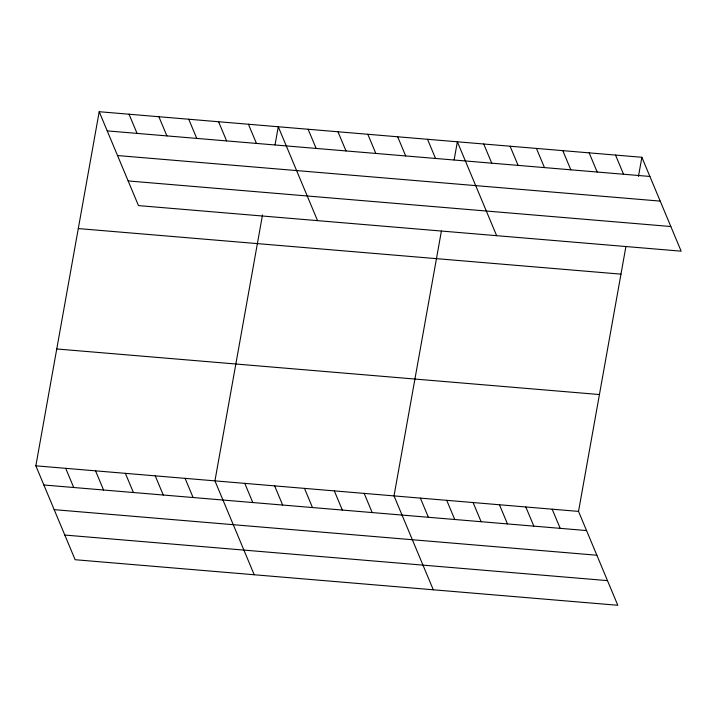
<?xml version="1.0" encoding="UTF-8"?>
<svg xmlns="http://www.w3.org/2000/svg" width="717" height="717" viewBox="0 0 717 717"><rect width="100%" height="100%" fill="white"/><g stroke="black" fill="none" stroke-linecap="round" stroke-linejoin="round"><path stroke-width="1.08" d="M625.914 246.523L578.529 511.4L617.803 605.282L75.124 559.717L35.85 465.826L99.197 111.718L641.876 157.283L681.15 251.174L138.471 205.6L99.197 111.718M262.512 214.93L214.939 480.865L254.212 574.747M275.05 144.816L278.277 126.757L317.55 220.639M441.403 231.026L394.018 495.904L433.292 589.786M454.139 159.855L457.365 141.796L496.639 235.678M638.453 176.409L641.876 157.283M107.218 130.888L649.898 176.454M117.525 155.544L660.205 201.11M128.155 180.944L670.834 226.518M78.296 228.571L620.976 274.145M56.751 348.973L599.43 394.538M35.85 465.826L578.529 511.4M43.871 484.997L586.551 530.562M54.178 509.653L596.858 555.227M64.808 535.052L607.487 580.627M615.518 155.069L623.539 174.24M589.159 152.864L597.18 172.026M562.8 150.651L570.822 169.812M536.441 148.437L544.463 167.599M510.083 146.223L518.104 165.385M483.724 144.009L491.745 163.171M427.52 139.286L435.533 158.457M397.666 136.777L405.688 155.947M552.171 509.187L560.192 528.348M525.812 506.973L533.833 526.135M367.821 134.276L375.842 153.438M499.453 504.759L507.475 523.93M337.976 131.767L345.997 150.937M473.095 502.545L481.116 521.716M308.131 129.257L316.143 148.428M446.736 500.332L454.757 519.502M420.377 498.118L428.399 517.289M248.432 124.247L256.453 143.418M218.586 121.738L226.608 140.908M364.173 493.395L372.186 512.565M188.741 119.237L196.754 138.408M334.328 490.894L342.341 510.056M158.887 116.728L166.909 135.898M304.474 488.385L312.495 507.555M129.042 114.227L137.064 133.389M274.629 485.875L282.65 505.046M244.784 483.375L252.796 502.536M185.085 478.356L193.106 497.526M155.239 475.855L163.261 495.017M125.394 473.345L133.407 492.516M95.549 470.836L103.562 490.007M65.695 468.335L73.717 487.497"/></g></svg>
